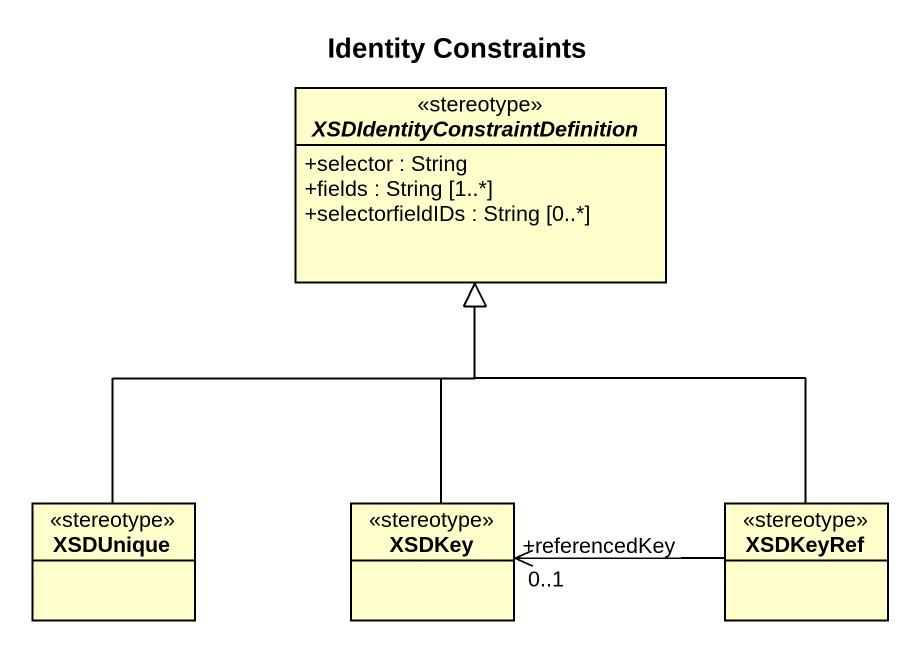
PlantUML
@startuml
title Identity Constraints
hide circle
hide empty members
skinparam classAttributeIconSize 0
abstract class "XSDIdentityConstraintDefinition" as XSDIdentityConstraintDefinit <<stereotype>> {
  +selector : String
  +fields : String [1..*]
  +selectorfieldIDs : String [0..*]
}
class XSDUnique <<stereotype>>
class XSDKey <<stereotype>>
class XSDKeyRef <<stereotype>>
XSDUnique -up-|> XSDIdentityConstraintDefinit
XSDKey -up-|> XSDIdentityConstraintDefinit
XSDKeyRef -up-|> XSDIdentityConstraintDefinit
XSDKeyRef -left-> "+referencedKey\n0..1" XSDKey
@enduml
